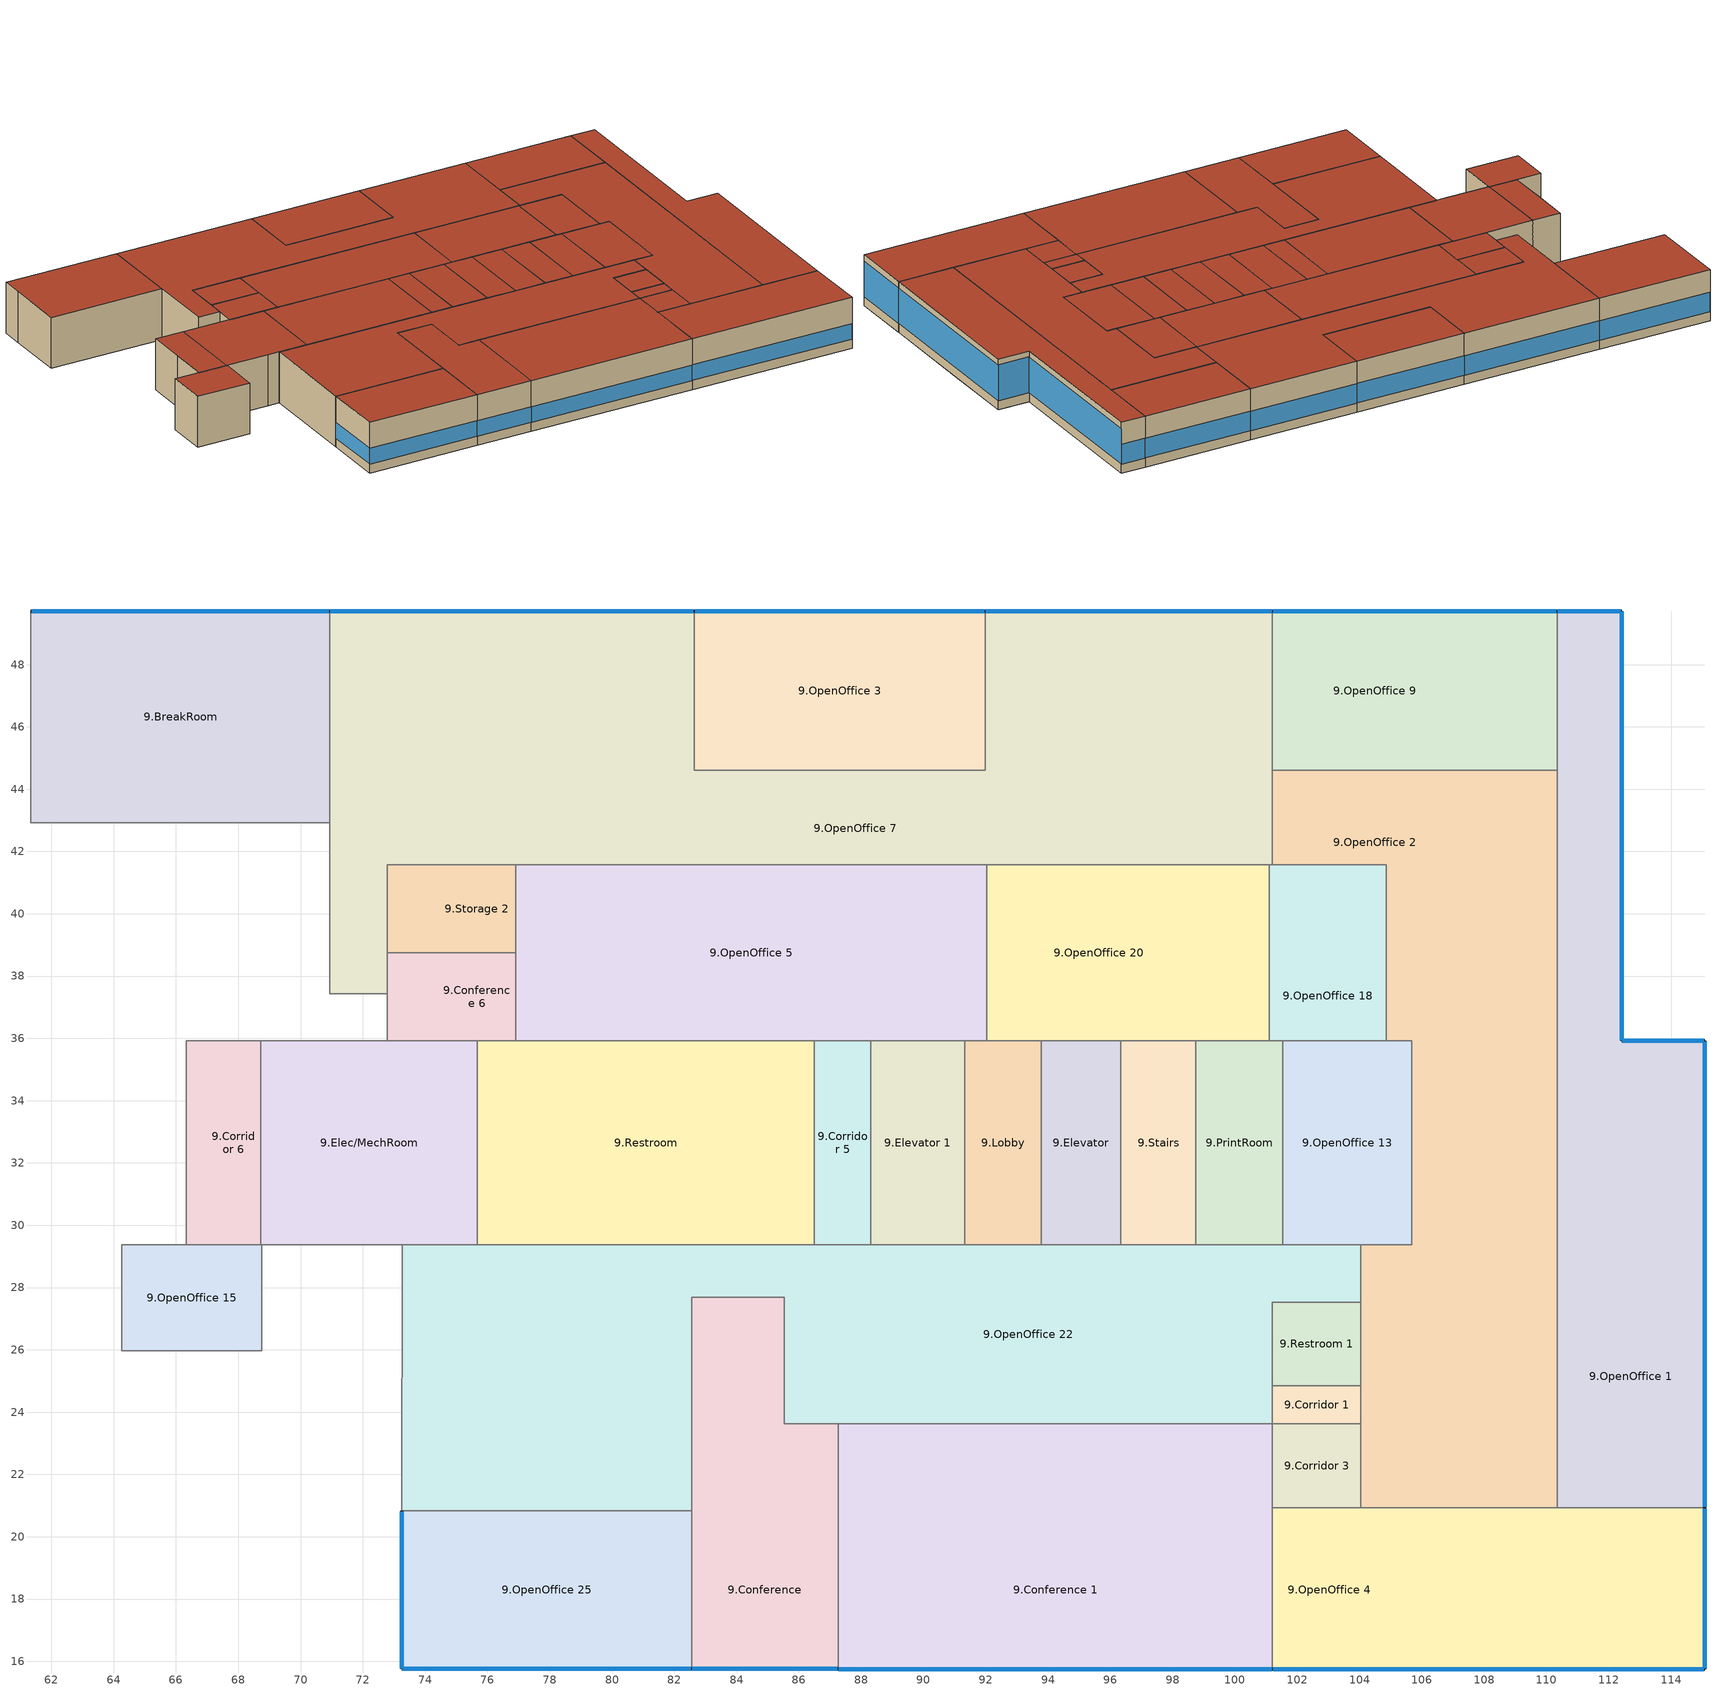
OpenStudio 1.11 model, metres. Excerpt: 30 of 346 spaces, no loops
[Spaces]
9.OpenOffice 25
 floor to 8.OpenOffice 11: 82.55,20.83 82.55,15.75 73.24,15.75 73.24,20.83 z36.42
 wall outside: 73.24,20.83 73.24,15.75 82.55,15.75 z36.42:40.69
 wall to 9.OpenOffice 22: 82.55,20.83 73.24,20.83 z36.42:40.69
 wall to 9.Conference: 82.55,15.75 82.55,20.83 z36.42:40.69
 window: 73.24,20.81 73.24,15.78 / 73.27,15.75 82.53,15.75 z37.19:38.5
 roof outside: 82.55,15.75 82.55,20.83 73.24,20.83 73.24,15.75 z40.69
9.Conference
 floor to 8.OpenOffice 11: 82.55,20.83 87.26,20.83 87.26,15.75 82.55,15.75 z36.42
 floor to 8.Conference 5: 85.52,27.69 85.52,27.24 83.2,27.24 83.2,23.74 82.55,23.74 82.55,27.69 z36.42
 floor to 8.OpenOffice 8: 85.52,27.24 85.52,23.62 87.26,23.62 87.26,20.83 82.55,20.83 82.55,23.74 83.2,23.74 83.2,27.24 z36.42
 wall outside: 82.55,15.75 87.26,15.75 z36.42:40.69
 wall to 9.OpenOffice 22: 87.26,23.62 85.52,23.62 85.52,27.69 82.55,27.69 82.55,20.83 z36.42:40.69
 wall to 9.Conference 1: 87.26,15.75 87.26,23.62 z36.42:40.69
 window: 82.58,15.75 87.23,15.75 z37.19:38.51
 roof outside: 87.26,15.75 87.26,23.62 85.52,23.62 85.52,27.69 82.55,27.69 82.55,15.75 z40.69
9.Conference 1
 floor to 8.OpenOffice 11: 101.2,20.83 101.2,15.75 87.26,15.75 87.26,20.83 z36.42
 floor to 8.OpenOffice 8: 101.2,23.62 101.2,20.83 87.26,20.83 87.26,23.62 z36.42
 wall outside: 87.26,15.75 101.2,15.75 z36.42:40.69
 wall to 9.OpenOffice 22: 101.2,23.62 87.26,23.62 z36.42:40.69
 wall to 9.Corridor 3: 101.2,20.93 101.2,23.62 z36.42:40.69
 wall to 9.OpenOffice 4: 101.2,15.75 101.2,20.93 z36.42:40.69
 window: 87.29,15.75 101.18,15.75 z37.19:38.5
 roof outside: 101.2,15.75 101.2,23.62 87.26,23.62 87.26,15.75 z40.69
9.OpenOffice 4
 floor to 8.OpenOffice 6: 115.08,20.93 115.08,20.83 108.05,20.83 108.05,20.93 z36.42
 floor to 8.OpenOffice 11: 115.08,20.83 115.08,15.75 101.2,15.75 101.2,20.83 104.85,20.83 104.85,18.48 108.05,18.48 108.05,20.83 z36.42
 floor to 8.Conference 7: 108.05,20.93 108.05,18.48 104.85,18.48 104.85,20.93 z36.42
 floor to 8.OpenOffice 8: 104.85,20.93 104.85,20.83 101.2,20.83 101.2,20.93 z36.42
 wall outside: 101.2,15.75 115.08,15.75 115.08,20.93 z36.42:40.69
 wall to 9.Corridor 3: 104.05,20.93 101.2,20.93 z36.42:40.69
 wall to 9.OpenOffice 2: 110.34,20.93 104.05,20.93 z36.42:40.69
 wall to 9.OpenOffice 1: 115.08,20.93 110.34,20.93 z36.42:40.69
 window: 101.23,15.75 115.05,15.75 z37.19:38.5; 115.08,15.78 115.08,20.9 z37.19:40.16
 roof outside: 115.08,15.75 115.08,20.93 101.2,20.93 101.2,15.75 z40.69
9.OpenOffice 22
 floor to 8.OpenOffice 8: 75.68,29.38 75.68,23.74 82.55,23.74 82.55,20.83 73.24,20.83 73.27,29.38 z36.42; 99.8,29.38 99.8,27.3 101.2,27.3 101.2,23.62 85.52,23.62 85.52,27.24 86.85,27.24 86.85,29.38 z36.42; 104.05,29.38 104.05,27.53 103.47,27.53 103.47,29.38 z36.42
 floor to 8.Conference 1: 103.47,29.38 103.47,27.53 101.2,27.53 101.2,27.3 99.8,27.3 99.8,29.38 z36.42
 floor to 8.Conference 5: 86.85,29.38 86.85,27.24 85.52,27.24 85.52,27.69 82.55,27.69 82.55,23.74 75.68,23.74 75.68,29.38 z36.42
 wall to 9.OpenOffice 13: 104.05,29.38 102.61,29.38 101.54,29.38 z36.42:40.69
 wall to 9.OpenOffice 2: 104.05,27.53 104.05,29.38 z36.42:40.69
 wall to 9.Restroom 1: 101.2,24.84 101.2,27.53 104.05,27.53 z36.42:40.69
 wall to 9.Corridor 1: 101.2,23.62 101.2,24.84 z36.42:40.69
 wall to 9.OpenOffice 11: 73.27,29.38 73.24,20.83 z36.42:40.69
 wall to 9.Elec/MechRoom: 75.68,29.38 73.27,29.38 z36.42:40.69
 wall to 9.Restroom: 86.5,29.38 75.68,29.38 z36.42:40.69
 wall to 9.Corridor 5: 88.31,29.38 86.5,29.38 z36.42:40.69
 wall to 9.Elevator 1: 91.32,29.38 88.31,29.38 z36.42:40.69
 wall to 9.Lobby: 93.77,29.38 91.32,29.38 z36.42:40.69
 wall to 9.Elevator: 96.34,29.38 93.77,29.38 z36.42:40.69
 wall to 9.Stairs: 98.75,29.38 96.34,29.38 z36.42:40.69
 wall to 9.PrintRoom: 101.54,29.38 98.75,29.38 z36.42:40.69
 roof outside: 82.55,20.83 82.55,27.69 85.52,27.69 85.52,23.62 101.2,23.62 101.2,27.53 104.05,27.53 104.05,29.38 73.27,29.38 73.24,20.83 z40.69
9.Corridor 3
 floor to 8.OpenOffice 8: 104.05,23.62 104.05,20.93 101.2,20.93 101.2,23.62 z36.42
 wall to 9.Corridor 1: 104.05,23.62 101.2,23.62 z36.42:40.69
 wall to 9.OpenOffice 2: 104.05,20.93 104.05,23.62 z36.42:40.69
 roof outside: 104.05,20.93 104.05,23.62 101.2,23.62 101.2,20.93 z40.69
9.OpenOffice 2
 floor to 8.OpenOffice: 107.77,44.61 107.77,43.89 101.2,43.89 101.2,44.61 z36.42
 floor to 8.Conference 7: 108.05,29.38 108.05,20.93 104.85,20.93 104.85,29.38 z36.42
 floor to 8.OpenOffice 6: 110.34,29.38 110.34,20.93 108.05,20.93 108.05,29.38 z36.42
 floor to 8.OpenOffice 4: 107.77,43.89 107.77,35.92 105.68,35.92 105.68,38.83 104.86,38.83 104.86,41.58 101.2,41.58 101.2,43.89 z36.42
 floor to 8.OpenOffice 8: 104.85,29.38 104.85,20.93 104.05,20.93 104.05,29.38 z36.42
 floor to 8.Conference 8: 108.75,35.92 108.75,29.38 105.68,29.38 105.68,35.92 z36.42
 floor to 8.OpenOffice 1: 110.34,44.61 110.34,35.92 107.77,35.92 107.77,44.61 z36.42
 floor to 8.OpenOffice 2: 110.34,35.92 110.34,29.38 108.75,29.38 108.75,35.92 z36.42
 floor to 8.Conference 4: 105.68,38.83 105.68,35.92 104.86,35.92 104.86,38.83 z36.42
 wall to 9.Restroom 1: 104.05,27.53 104.05,24.84 z36.42:40.69
 wall to 9.OpenOffice 13: 104.86,35.92 105.68,35.92 105.68,29.38 104.05,29.38 z36.42:40.69
 wall to 9.OpenOffice 18: 101.2,41.58 104.86,41.58 104.86,35.92 z36.42:40.69
 wall to 9.OpenOffice 7: 101.2,44.61 101.2,41.58 z36.42:40.69
 wall to 9.OpenOffice 9: 110.34,44.61 101.2,44.61 z36.42:40.69
 wall to 9.OpenOffice 1: 110.34,20.93 110.34,44.61 z36.42:40.69
 wall to 9.Corridor 1: 104.05,24.84 104.05,23.62 z36.42:40.69
 roof outside: 110.34,20.93 110.34,44.61 101.2,44.61 101.2,41.58 104.86,41.58 104.86,35.92 105.68,35.92 105.68,29.38 104.05,29.38 104.05,20.93 z40.69
9.OpenOffice 1
 floor to 8.OpenOffice 2: 115.08,35.92 115.08,29.38 110.34,29.38 110.34,35.92 z36.42
 floor to 8.OpenOffice 1: 112.41,49.72 112.41,35.92 110.34,35.92 110.34,49.72 z36.42
 floor to 8.OpenOffice 6: 115.08,29.38 115.08,20.93 110.34,20.93 110.34,29.38 z36.42
 wall outside (Spandrel Wall Const): 115.08,20.93 115.08,35.92 112.41,35.92 112.41,49.72 110.34,49.72 z36.42:40.69
 wall to 9.OpenOffice 9: 110.34,49.72 110.34,44.61 z36.42:40.69
 window: 112.39,49.72 110.37,49.72 z37.19:38.86; 112.41,35.94 112.41,49.7 / 115.08,20.96 115.08,35.89 z37.19:40.16; 115.05,35.92 112.44,35.92 z37.19:40.2
 roof outside: 115.08,20.93 115.08,35.92 112.41,35.92 112.41,49.72 110.34,49.72 110.34,20.93 z40.69
9.Corridor 1
 floor to 8.OpenOffice 8: 104.05,24.84 104.05,23.62 101.2,23.62 101.2,24.84 z36.42
 wall to 9.Restroom 1: 104.05,24.84 101.2,24.84 z36.42:40.69
 roof outside: 104.05,23.62 104.05,24.84 101.2,24.84 101.2,23.62 z40.69
9.Restroom 1
 floor to 8.Conference 1: 103.47,27.53 103.47,27.3 101.2,27.3 101.2,27.53 z36.42
 floor to 8.OpenOffice 8: 104.05,27.53 104.05,24.84 101.2,24.84 101.2,27.3 103.47,27.3 103.47,27.53 z36.42
 roof outside: 104.05,24.84 104.05,27.53 101.2,27.53 101.2,24.84 z40.69
9.OpenOffice 15
 floor to 8.OpenOffice 10: 68.76,29.38 68.76,25.97 64.26,25.97 64.26,29.38 z36.42
 wall to 9.Conference 5: 64.26,25.97 68.76,25.97 z36.42:40.69
 wall to 9.Storage 3: 64.26,29.38 64.26,25.97 z36.42:40.69
 wall to 9.Conference 8: 66.33,29.38 64.26,29.38 z36.42:40.69
 wall to 9.Corridor 6: 68.73,29.38 66.33,29.38 z36.42:40.69
 wall to 9.Elec/MechRoom: 68.76,29.38 68.73,29.38 z36.42:40.69
 wall to 9.OpenOffice 11: 68.76,25.97 68.76,29.38 z36.42:40.69
 roof outside: 68.76,25.97 68.76,29.38 64.26,29.38 64.26,25.97 z40.69
9.Corridor 6
 floor to 8.Conference 10: 66.33,35.92 66.95,35.92 66.95,29.38 66.33,29.38 z36.42
 floor to 8.Corridor: 68.73,35.92 68.73,29.38 66.95,29.38 66.95,35.92 z36.42
 wall to 9.Storage: 66.33,35.92 66.33,32.65 z36.42:40.69
 wall to 9.Corridor 4: 68.73,35.92 66.33,35.92 z36.42:40.69
 wall to 9.Elec/MechRoom: 68.73,29.38 68.73,35.92 z36.42:40.69
 wall to 9.Conference 8: 66.33,32.65 66.33,29.38 z36.42:40.69
 roof outside: 68.73,29.38 68.73,35.92 66.33,35.92 66.33,29.38 z40.69
9.Elec/MechRoom
 floor to 8.Elec/MechRoom 1: 75.68,35.92 75.68,29.38 68.73,29.38 68.73,35.92 z36.42
 wall to 9.Conference 6: 75.68,35.92 72.78,35.92 z36.42:40.69
 wall to 9.Restroom: 75.68,29.38 75.68,35.92 z36.42:40.69
 wall to 9.OpenOffice 11: 68.76,29.38 72.31,29.38 73.27,29.38 z36.42:40.69
 wall to 9.Corridor 4: 72.78,35.92 68.73,35.92 z36.42:40.69
 roof outside: 75.68,29.38 75.68,35.92 68.73,35.92 68.73,29.38 z40.69
9.Restroom
 floor to 8.Restroom: 86.5,35.92 86.5,29.38 75.68,29.38 75.68,35.92 z36.42
 wall to 9.Corridor 5: 86.5,29.38 86.5,35.92 z36.42:40.69
 wall to 9.Conference 6: 76.91,35.92 75.68,35.92 z36.42:40.69
 wall to 9.OpenOffice 5: 86.5,35.92 76.91,35.92 z36.42:40.69
 roof outside: 86.5,29.38 86.5,35.92 75.68,35.92 75.68,29.38 z40.69
9.Corridor 5
 floor to 8.Corridor 2: 88.31,35.92 88.31,29.38 86.5,29.38 86.5,35.92 z36.42
 wall to 9.OpenOffice 5: 88.31,35.92 86.5,35.92 z36.42:40.69
 wall to 9.Elevator 1: 88.31,29.38 88.31,35.92 z36.42:40.69
 roof outside: 88.31,29.38 88.31,35.92 86.5,35.92 86.5,29.38 z40.69
9.Elevator 1
 floor to 8.Elec/MechRoom: 91.32,35.92 91.32,29.38 88.31,29.38 88.31,35.92 z36.42
 wall to 9.Lobby: 91.32,29.38 91.32,35.92 z36.42:40.69
 wall to 9.OpenOffice 5: 91.32,35.92 88.31,35.92 z36.42:40.69
 roof outside: 91.32,29.38 91.32,35.92 88.31,35.92 88.31,29.38 z40.69
9.Lobby
 floor to 8.Elevator 1: 93.77,35.92 93.77,29.38 91.32,29.38 91.32,35.92 z36.42
 wall to 9.OpenOffice 20: 93.77,35.92 92.03,35.92 z36.42:40.69
 wall to 9.Elevator: 93.77,29.38 93.77,35.92 z36.42:40.69
 wall to 9.OpenOffice 5: 92.03,35.92 91.32,35.92 z36.42:40.69
 roof outside: 93.77,29.38 93.77,35.92 91.32,35.92 91.32,29.38 z40.69
9.Elevator
 floor to 8.Lobby: 96.34,35.92 96.34,29.38 93.77,29.38 93.77,35.92 z36.42
 wall to 9.Stairs: 96.34,29.38 96.34,35.92 z36.42:40.69
 wall to 9.OpenOffice 20: 96.34,35.92 93.77,35.92 z36.42:40.69
 roof outside: 96.34,29.38 96.34,35.92 93.77,35.92 93.77,29.38 z40.69
9.Stairs
 floor to 8.Elevator: 98.75,35.92 98.75,29.38 96.34,29.38 96.34,35.92 z36.42
 wall to 9.PrintRoom: 98.75,29.38 98.75,35.92 z36.42:40.69
 wall to 9.OpenOffice 20: 98.75,35.92 96.34,35.92 z36.42:40.69
 roof outside: 98.75,29.38 98.75,35.92 96.34,35.92 96.34,29.38 z40.69
9.PrintRoom
 floor to 8.Stairs 1: 101.54,35.92 101.54,29.38 98.75,29.38 98.75,35.92 z36.42
 wall to 9.OpenOffice 13: 101.54,29.38 101.54,35.92 z36.42:40.69
 wall to 9.OpenOffice 20: 101.1,35.92 98.75,35.92 z36.42:40.69
 wall to 9.OpenOffice 18: 101.54,35.92 101.1,35.92 z36.42:40.69
 roof outside: 101.54,29.38 101.54,35.92 98.75,35.92 98.75,29.38 z40.69
9.OpenOffice 13
 floor to 8.PrintRoom 1: 105.68,35.92 105.68,29.38 101.54,29.38 101.54,35.92 z36.42
 wall to 9.OpenOffice 18: 104.86,35.92 102.61,35.92 101.54,35.92 z36.42:40.69
 roof outside: 105.68,29.38 105.68,35.92 101.54,35.92 101.54,29.38 z40.69
9.Conference 6
 floor to 8.Conference 2: 74.42,38.75 74.42,37.43 72.78,37.43 72.78,38.75 z36.42
 floor to 8.OpenOffice 4: 76.91,38.75 76.91,35.92 74.42,35.92 74.42,38.75 z36.42
 floor to 8.Corridor 3: 74.42,37.43 74.42,35.92 72.78,35.92 72.78,37.43 z36.42
 wall to 9.Storage 2: 76.91,38.75 72.78,38.75 z36.42:40.69
 wall to 9.OpenOffice 5: 76.91,35.92 76.91,38.75 z36.42:40.69
 wall to 9.Corridor 4: 72.78,37.43 72.78,35.92 z36.42:40.69
 wall to 9.OpenOffice 7: 72.78,38.75 72.78,37.43 z36.42:40.69
 roof outside: 76.91,35.92 76.91,38.75 72.78,38.75 72.78,35.92 z40.69
9.OpenOffice 5
 floor to 8.OpenOffice 4: 92.03,38.06 92.03,35.92 91.32,35.92 91.32,38.06 z36.42; 92.03,41.58 92.03,38.06 83.01,38.06 83.01,35.92 76.91,35.92 76.91,41.58 z36.42
 floor to 8.Conference 3: 91.32,38.06 91.32,35.92 83.01,35.92 83.01,38.06 z36.42
 wall to 9.Storage 2: 76.91,41.58 76.91,38.75 z36.42:40.69
 wall to 9.OpenOffice 7: 92.03,41.58 76.91,41.58 z36.42:40.69
 wall to 9.OpenOffice 20: 92.03,35.92 92.03,41.58 z36.42:40.69
 roof outside: 92.03,35.92 92.03,41.58 76.91,41.58 76.91,35.92 z40.69
9.OpenOffice 20
 floor to 8.OpenOffice 4: 101.1,41.58 101.1,38.83 99.23,38.83 99.23,35.92 92.03,35.92 92.03,41.58 z36.42
 floor to 8.Conference 4: 101.1,38.83 101.1,35.92 99.23,35.92 99.23,38.83 z36.42
 wall to 9.OpenOffice 7: 101.1,41.58 92.03,41.58 z36.42:40.69
 wall to 9.OpenOffice 18: 101.1,35.92 101.1,41.58 z36.42:40.69
 roof outside: 101.1,35.92 101.1,41.58 92.03,41.58 92.03,35.92 z40.69
9.OpenOffice 18
 floor to 8.Conference 4: 104.86,38.83 104.86,35.92 101.1,35.92 101.1,38.83 z36.42
 floor to 8.OpenOffice 4: 104.86,41.58 104.86,38.83 101.1,38.83 101.1,41.58 z36.42
 wall to 9.OpenOffice 7: 101.2,41.58 101.1,41.58 z36.42:40.69
 roof outside: 104.86,35.92 104.86,41.58 101.1,41.58 101.1,35.92 z40.69
9.OpenOffice 7
 floor to 8.OpenOffice: 82.64,49.72 82.64,44.61 91.97,44.61 91.97,43.89 74.42,43.89 74.42,47.88 70.93,47.88 70.93,49.72 z36.42; 101.2,49.72 101.2,43.89 91.97,43.89 91.97,49.72 z36.42
 floor to 8.Conference 2: 74.42,47.88 74.42,41.58 72.78,41.58 72.78,37.43 70.93,37.43 70.93,47.88 z36.42
 floor to 8.OpenOffice 4: 101.2,43.89 101.2,41.58 74.42,41.58 74.42,43.89 z36.42
 wall outside: 82.64,49.72 70.93,49.72 / 101.2,49.72 91.97,49.72 z36.42:40.69
 wall to 9.Storage 2: 72.78,38.75 72.78,41.58 76.91,41.58 z36.42:40.69
 wall to 9.Corridor 4: 70.93,37.43 72.78,37.43 z36.42:40.69
 wall to 9.BreakRoom 1: 70.93,42.93 70.93,37.43 z36.42:40.69
 wall to 9.BreakRoom: 70.93,49.72 70.93,42.93 z36.42:40.69
 wall to 9.OpenOffice 3: 91.97,49.72 91.97,44.61 82.64,44.61 82.64,49.72 z36.42:40.69
 wall to 9.OpenOffice 9: 101.2,44.61 101.2,49.72 z36.42:40.69
 window: 82.61,49.72 70.96,49.72 / 101.18,49.72 92,49.72 z37.19:38.82
 roof outside: 72.78,37.43 72.78,41.58 101.2,41.58 101.2,49.72 91.97,49.72 91.97,44.61 82.64,44.61 82.64,49.72 70.93,49.72 70.93,37.43 z40.69
9.Storage 2
 floor to 8.OpenOffice 4: 76.91,41.58 76.91,38.75 74.42,38.75 74.42,41.58 z36.42
 floor to 8.Conference 2: 74.42,41.58 74.42,38.75 72.78,38.75 72.78,41.58 z36.42
 roof outside: 76.91,38.75 76.91,41.58 72.78,41.58 72.78,38.75 z40.69
9.BreakRoom
 floor to 8.BreakRoom 1: 70.93,49.72 70.93,42.93 61.34,42.93 61.34,49.72 z36.42
 wall outside: 70.93,49.72 61.34,49.72 z36.42:40.69
 wall to 9.Conference 4: 61.34,47.88 61.34,42.93 z36.42:40.69
 wall to 9.Corridor 2: 61.34,49.72 61.34,47.88 z36.42:40.69
 wall to 9.BreakRoom 1: 61.34,42.93 70.93,42.93 z36.42:40.69
 window: 70.91,49.72 61.37,49.72 z37.19:38.82
 roof outside: 70.93,42.93 70.93,49.72 61.34,49.72 61.34,42.93 z40.69
9.OpenOffice 3
 floor to 8.OpenOffice: 91.97,49.72 91.97,44.61 82.64,44.61 82.64,49.72 z36.42
 wall outside: 91.97,49.72 82.64,49.72 z36.42:40.69
 window: 91.95,49.72 82.67,49.72 z37.19:38.82
 roof outside: 91.97,44.61 91.97,49.72 82.64,49.72 82.64,44.61 z40.69
9.OpenOffice 9
 floor to 8.OpenOffice: 107.77,49.72 107.77,44.61 101.2,44.61 101.2,49.72 z36.42
 floor to 8.OpenOffice 1: 110.34,49.72 110.34,44.61 107.77,44.61 107.77,49.72 z36.42
 wall outside: 110.34,49.72 101.2,49.72 z36.42:40.69
 window: 110.32,49.72 101.23,49.72 z37.19:38.82
 roof outside: 110.34,44.61 110.34,49.72 101.2,49.72 101.2,44.61 z40.69
[Building]
Building 1: Space Type=OpenOffice; Default Construction Set=Proposed Construction Set; Default Schedule Set=90.1-2007 - Office - OpenOffice Schedule Set
[ClimateZones]
Climate Zone Institution Name 1=ASHRAE; Climate Zone Document Name 1=ANSI/ASHRAE Standard 169; Climate Zone Document Year 1=2006; Climate Zone Institution Name 2=CEC; Climate Zone Document Name 2=California Climate Zone Descriptions; Climate Zone Document Year 2=1995
[Site]
Denver Intl Ap: Latitude {deg}=39.83; Longitude {deg}=-104.65; Time Zone {hr}=-7; Elevation {m}=1650
[SizingPeriod:DesignDay] Barometric Pressure {Pa}=83011; Sky Clearness=0; Rain Indicator=0; Snow Indicator=0; Day of Month=21; Daylight Saving Time Indicator=0; Dry-Bulb Temperature Range Modifier Type=DefaultMultipliers
Name | Maximum Dry-Bulb Temperature {C} | Daily Dry-Bulb Temperature Range {deltaC} | Humidity Indicating Conditions at Maximum Dry-Bulb | Wind Speed {m/s} | Wind Direction {deg} | Month | Day Type | Humidity Indicating Type | Solar Model Indicator | ASHRAE Taub | ASHRAE Taud
Denver Intl Ap Ann Clg .4% Condns DP=>MDB | 19.9 | 15.2 | 16 | 4.2 | 80 | 7 | SummerDesignDay | Dewpoint | ASHRAETau | 0.424 | 2.012
Denver Intl Ap Ann Hum_n 99.6% Condns DP=>MCDB | -11.7 | 0 | -21.5 | 3.3 | 160 | 12 | WinterDesignDay | Dewpoint | ASHRAEClearSky
Denver Intl Ap Ann Htg 99.6% Condns DB | -17.4 | 0 | -17.4 | 3.3 | 160 | 12 | WinterDesignDay | Wetbulb | ASHRAEClearSky
Denver Intl Ap Ann Clg .4% Condns WB=>MDB | 27.3 | 15.2 | 18.3 | 4.2 | 80 | 7 | SummerDesignDay | Wetbulb | ASHRAETau | 0.424 | 2.012
[Construction]
ExtSlabCarpet 4in ClimateZone 1-8: MAT-CC05 4 HW CONCRETE, CP02 CARPET PAD
Exterior Door: F08 Metal surface, I01 25mm insulation board
Interior Ceiling: M11 100mm lightweight concrete, F05 Ceiling air space resistance, F16 Acoustic tile
Interior Door; Interior Partition: G05 25mm wood
Interior Floor: F16 Acoustic tile, F05 Ceiling air space resistance, M11 100mm lightweight concrete
Interior Wall: G01a 19mm gypsum board, F04 Wall air space resistance, G01a 19mm gypsum board
Interior Window: Clear 3mm
90.1-2007 Nonres 5B Skylight without Curb: Theoretical Glass [146]
VE 1-45 C: VE 1-45 WM
Spandrel Wall Const: MAT-SHEATH 1, Wall Insulation Spandrel, 1/2IN Gypsum 1
Precast Concrete Panel Wall Construction: MAT-SHEATH 1, Wall Insulation Precast concrete panels, 1/2IN Gypsum 1
R-30 Roof Construction: Roof Membrane 1, Roof Insulation [14]_R-value 30.0 (ft^2*h*R/Btu), Metal Decking 1
[Material] Thermal Absorptance=0.9
Name | Roughness | Thickness {m} | Conductivity {W/m-K} | Density {kg/m3} | Specific Heat {J/kg-K} | Solar Absorptance | Visible Absorptance
Wall Insulation Spandrel | MediumRough | 0.0508 | 0.0432 | 91 | 837 | 0.5 | 0.5
MAT-CC05 4 HW CONCRETE | Rough | 0.1016 | 1.311 | 2240 | 836.8 | 0.7 | 0.7
F08 Metal surface | Smooth | 0.0008 | 45.28 | 7824 | 500 | 0.7 | 0.7
I01 25mm insulation board | MediumRough | 0.0254 | 0.03 | 43 | 1210 | 0.7 | 0.7
M11 100mm lightweight concrete | MediumRough | 0.1016 | 0.53 | 1280 | 840 | 0.7 | 0.7
F16 Acoustic tile | MediumSmooth | 0.0191 | 0.06 | 368 | 590 | 0.7 | 0.7
G05 25mm wood | MediumSmooth | 0.0254 | 0.15 | 608 | 1630 | 0.7 | 0.7
G01a 19mm gypsum board | MediumSmooth | 0.019 | 0.16 | 800 | 1090 | 0.7 | 0.7
1/2IN Gypsum 1 | Smooth | 0.01271 | 0.16 | 784.9 | 830 | 0.92 | 0.92
Roof Membrane 1 | VeryRough | 0.0095 | 0.16 | 1121.29 | 1460 | 0.7 | 0.7
Metal Decking 1 | MediumSmooth | 0.001524 | 45.006 | 7680 | 418.4 | 0.7 | 0.3
Wall Insulation Precast concrete panels | MediumRough | 0.0949646 | 0.045 | 265 | 836.8 | 0.7 | 0.7
Roof Insulation [14]_R-value 30.0 (ft^2*h*R/Btu) | MediumRough | 0.258882 | 0.049 | 265 | 836.8 | 0.7 | 0.7
[Material:NoMass] Thermal Absorptance=0.9; Solar Absorptance=0.7
Name | Roughness | Thermal Resistance {m2-K/W} | Visible Absorptance
CP02 CARPET PAD | Smooth | 0.1 | 0.8
MAT-SHEATH 1 | Rough | 0.36256 | 0.7
[WindowMaterial:Glazing] Optical Data Type=SpectralAverage; Thickness {m}=0.003; Infrared Transmittance at Normal Incidence=0
Name | Solar Transmittance at Normal Incidence | Front Side Solar Reflectance at Normal Incidence | Back Side Solar Reflectance at Normal Incidence | Visible Transmittance at Normal Incidence | Front Side Visible Reflectance at Normal Incidence | Back Side Visible Reflectance at Normal Incidence | Front Side Infrared Hemispherical Emissivity | Back Side Infrared Hemispherical Emissivity | Conductivity {W/m-K} | Dirt Correction Factor for Solar and Visible Transmittance | Solar Diffusing
Clear 3mm | 0.837 | 0.075 | 0 | 0.898 | 0.081 | 0 | 0.84 | 0.84 | 0.9 | 1 | Yes
Theoretical Glass [146] | 0.481761 | 0.468239 | 0.468239 | 0.621562 | 0.328438 | 0.328438 | 0.9 | 0.9 | 0.03026
[WindowMaterial:SimpleGlazingSystem]
VE 1-45 WM: U-Factor {W/m2-K}=2.39623; Solar Heat Gain Coefficient=0.285; Visible Transmittance=0.336
[Material:AirGap]
Name | Thermal Resistance {m2-K/W}
F05 Ceiling air space resistance | 0.18
F04 Wall air space resistance | 0.15
[DefaultSurfaceConstructions]
Name | Floor Construction | Wall Construction | Roof Ceiling Construction
Default Surface Constructions 188 | Interior Floor | Interior Wall | Interior Ceiling
Default Surface Constructions 189 | ExtSlabCarpet 4in ClimateZone 1-8 | ExtSlabCarpet 4in ClimateZone 1-8 | ExtSlabCarpet 4in ClimateZone 1-8
Default Surface Constructions 187 adj ext wall insulation adj ext wall insulation adj roof insulation | ExtSlabCarpet 4in ClimateZone 1-8 | Precast Concrete Panel Wall Construction | R-30 Roof Construction
[DefaultSubSurfaceConstructions]
Name | Fixed Window Construction | Operable Window Construction | Door Construction | Skylight Construction | Tubular Daylight Dome Construction | Tubular Daylight Diffuser Construction
Default Sub Surface Constructions 125 | VE 1-45 C | VE 1-45 C | Exterior Door | 90.1-2007 Nonres 5B Skylight without Curb | Interior Window | Interior Window
Default Sub Surface Constructions 126 | Interior Window | Interior Window | Interior Door
[DefaultConstructionSet]
Proposed Construction Set: Default Exterior Surface Constructions=Default Surface Constructions 187 adj ext wall insulation adj ext wall insulation adj roof insulation; Default Interior Surface Constructions=Default Surface Constructions 188; Default Ground Contact Surface Constructions=Default Surface Constructions 189; Default Exterior SubSurface Constructions=Default Sub Surface Constructions 125; Default Interior SubSurface Constructions=Default Sub Surface Constructions 126; Interior Partition Construction=Interior Partition
[SpaceType] Standards Building Type=Office
Name | Default Schedule Set | Design Specification Outdoor Air Object | Standards Space Type
BreakRoom | 90.1-2007 - Office - BreakRoom Schedule Set | 90.1-2007 - Office - BreakRoom Ventilation | BreakRoom
Conference | 90.1-2007 - Office - Conference Schedule Set | 90.1-2007 - Office - Conference Ventilation | Conference
Corridor | 90.1-2007 - Office - Corridor Schedule Set | 90.1-2007 - Office - Corridor Ventilation | Corridor
Elec/MechRoom | 90.1-2007 - Office - Elec/MechRoom Schedule Set | 90.1-2007 - Office - Elec/MechRoom Ventilation | Elec/MechRoom
Lobby | 90.1-2007 - Office - Lobby Schedule Set | 90.1-2007 - Office - Lobby Ventilation | Lobby
OpenOffice | 90.1-2007 - Office - OpenOffice Schedule Set | 90.1-2007 - Office - OpenOffice Ventilation | OpenOffice
PrintRoom | 90.1-2007 - Office - PrintRoom Schedule Set | 90.1-2007 - Office - PrintRoom Ventilation | PrintRoom
Restroom | 90.1-2007 - Office - Restroom Schedule Set | 90.1-2007 - Office - Restroom Ventilation | Restroom
Stair | 90.1-2007 - Office - Stair Schedule Set | 90.1-2007 - Office - Stair Ventilation | Stair
Storage | 90.1-2007 - Office - Storage Schedule Set | 90.1-2007 - Office - Storage Ventilation | Storage
Elevator |  |  | Corridor
Stairs | 90.1-2007 - Retail - Back_Space Schedule Set | 90.1-2007 - Retail - Back_Space Ventilation | Stair
[DefaultScheduleSet]
Name | Number of People Schedule | People Activity Level Schedule | Lighting Schedule | Electric Equipment Schedule | Infiltration Schedule
90.1-2007 - Office - BreakRoom Schedule Set; 90.1-2007 - Office - Conference Schedule Set; 90.1-2007 - Office - Corridor Schedule Set; 90.1-2007 - Office - Lobby Schedule Set; 90.1-2007 - Office - OpenOffice Schedule Set; 90.1-2007 - Office - PrintRoom Schedule Set; 90.1-2007 - Office - Restroom Schedule Set | Medium Office Bldg Occ | Medium Office Activity | Office Bldg Light | Medium Office Bldg Equip | Medium Office Infil Quarter On
90.1-2007 - Office - Elec/MechRoom Schedule Set |  |  | Office Bldg Light | Medium Office Bldg Equip | Medium Office Infil Quarter On
90.1-2007 - Office - Stair Schedule Set; 90.1-2007 - Office - Storage Schedule Set |  |  | Office Bldg Light |  | Medium Office Infil Quarter On
90.1-2007 - Retail - Back_Space Schedule Set | Retail Bldg Occ | Retail Activity | Retail Bldg Light | Retail Bldg Equip | Retail Infil Half On
[Lights:Definition] Design Level Calculation Method=Watts/Area
Name | Watts per Space Floor Area {W/m2}
90.1-2007 - Office - BreakRoom Lights Definition | 5.05904
90.1-2007 - Office - Conference Lights Definition | 6.78126
90.1-2007 - Office - Corridor Lights Definition | 5.27432
90.1-2007 - Office - Elec/MechRoom Lights Definition | 6.45835
90.1-2007 - Office - Lobby Lights Definition | 16.5764
90.1-2007 - Office - OpenOffice Lights Definition | 3.33681
90.1-2007 - Office - PrintRoom Lights Definition | 11.8403
90.1-2007 - Office - Restroom Lights Definition | 7.31946
90.1-2007 - Office - Stair Lights Definition | 3.65973
90.1-2007 - Office - Storage Lights Definition | 3.01389
90.1-2007 - Retail - Back_Space Lights Definition | 8.61113
[Lights]
Name | Lights Definition | Space or SpaceType
90.1-2007 - Office - BreakRoom Lights | 90.1-2007 - Office - BreakRoom Lights Definition | BreakRoom
90.1-2007 - Office - Conference Lights | 90.1-2007 - Office - Conference Lights Definition | Conference
90.1-2007 - Office - Corridor Lights | 90.1-2007 - Office - Corridor Lights Definition | Corridor
90.1-2007 - Office - Elec/MechRoom Lights | 90.1-2007 - Office - Elec/MechRoom Lights Definition | Elec/MechRoom
90.1-2007 - Office - Lobby Lights | 90.1-2007 - Office - Lobby Lights Definition | Lobby
90.1-2007 - Office - OpenOffice Lights | 90.1-2007 - Office - OpenOffice Lights Definition | OpenOffice
90.1-2007 - Office - PrintRoom Lights | 90.1-2007 - Office - PrintRoom Lights Definition | PrintRoom
90.1-2007 - Office - Restroom Lights | 90.1-2007 - Office - Restroom Lights Definition | Restroom
90.1-2007 - Office - Stair Lights | 90.1-2007 - Office - Stair Lights Definition | Stair
90.1-2007 - Office - Storage Lights | 90.1-2007 - Office - Storage Lights Definition | Storage
90.1-2007 - Retail - Back_Space Lights 1 | 90.1-2007 - Retail - Back_Space Lights Definition | Stairs
[DesignSpecification:OutdoorAir] Outdoor Air Method=Sum
Name | Outdoor Air Flow per Person {m3/s-person} | Outdoor Air Flow per Floor Area {m3/s-m2}
90.1-2007 - Office - BreakRoom Ventilation; 90.1-2007 - Office - Conference Ventilation; 90.1-2007 - Office - Lobby Ventilation; 90.1-2007 - Office - OpenOffice Ventilation | 0.00235974 | 0.0003048
90.1-2007 - Office - Corridor Ventilation; 90.1-2007 - Office - PrintRoom Ventilation; 90.1-2007 - Office - Restroom Ventilation; 90.1-2007 - Office - Stair Ventilation |  | 0.0003048
90.1-2007 - Office - Elec/MechRoom Ventilation; 90.1-2007 - Office - Storage Ventilation; 90.1-2007 - Retail - Back_Space Ventilation |  | 0.0006096
[People:Definition] Number of People Calculation Method=People/Area; Fraction Radiant=0.3
Name | People per Space Floor Area {person/m2}
90.1-2007 - Office - BreakRoom People Definition; 90.1-2007 - Office - Conference People Definition | 0.538196
90.1-2007 - Office - Corridor People Definition | 0.0107639
90.1-2007 - Office - Lobby People Definition; 90.1-2007 - Office - PrintRoom People Definition; 90.1-2007 - Office - Restroom People Definition | 0.107639
90.1-2007 - Office - OpenOffice People Definition | 0.0565105
90.1-2007 - Retail - Back_Space People Definition | 0.0358438
[People]
Name | People Definition | Space or SpaceType
90.1-2007 - Office - BreakRoom People | 90.1-2007 - Office - BreakRoom People Definition | BreakRoom
90.1-2007 - Office - Conference People | 90.1-2007 - Office - Conference People Definition | Conference
90.1-2007 - Office - Corridor People | 90.1-2007 - Office - Corridor People Definition | Corridor
90.1-2007 - Office - Lobby People | 90.1-2007 - Office - Lobby People Definition | Lobby
90.1-2007 - Office - OpenOffice People | 90.1-2007 - Office - OpenOffice People Definition | OpenOffice
90.1-2007 - Office - PrintRoom People | 90.1-2007 - Office - PrintRoom People Definition | PrintRoom
90.1-2007 - Office - Restroom People | 90.1-2007 - Office - Restroom People Definition | Restroom
90.1-2007 - Retail - Back_Space People 1 | 90.1-2007 - Retail - Back_Space People Definition | Stairs
[SpaceInfiltration:DesignFlowRate] Design Flow Rate Calculation Method=Flow/ExteriorArea; Flow per Exterior Surface Area {m3/s-m2}=0.000226568
Name | Space or SpaceType
90.1-2007 - Office - BreakRoom Infiltration | BreakRoom
90.1-2007 - Office - Conference Infiltration | Conference
90.1-2007 - Office - Corridor Infiltration | Corridor
90.1-2007 - Office - Elec/MechRoom Infiltration | Elec/MechRoom
90.1-2007 - Office - Lobby Infiltration | Lobby
90.1-2007 - Office - OpenOffice Infiltration | OpenOffice
90.1-2007 - Office - PrintRoom Infiltration | PrintRoom
90.1-2007 - Office - Restroom Infiltration | Restroom
90.1-2007 - Office - Stair Infiltration | Stair
90.1-2007 - Office - Storage Infiltration | Storage
90.1-2007 - Retail - Back_Space Infiltration 1 | Stairs
[ElectricEquipment:Definition] Design Level Calculation Method=Watts/Area
Name | Watts per Space Floor Area {W/m2}
90.1-2007 - Office - BreakRoom Electric Equipment Definition | 16.1459
90.1-2007 - Office - Conference Electric Equipment Definition | 3.98265
90.1-2007 - Office - Corridor Electric Equipment Definition | 1.72223
90.1-2007 - Office - Elec/MechRoom Electric Equipment Definition | 2.90626
90.1-2007 - Office - Lobby Electric Equipment Definition; 90.1-2007 - Office - Restroom Electric Equipment Definition | 0.753474
90.1-2007 - Office - OpenOffice Electric Equipment Definition | 7.64238
90.1-2007 - Office - PrintRoom Electric Equipment Definition | 30.0313
Elevator Load | 107.639
90.1-2007 - Retail - Back_Space Electric Equipment Definition | 5.8771
[ElectricEquipment]
Name | Electric Equipment Definition | Space or SpaceType | Schedule
90.1-2007 - Office - BreakRoom Electric Equipment | 90.1-2007 - Office - BreakRoom Electric Equipment Definition | BreakRoom
90.1-2007 - Office - Conference Electric Equipment | 90.1-2007 - Office - Conference Electric Equipment Definition | Conference
90.1-2007 - Office - Corridor Electric Equipment | 90.1-2007 - Office - Corridor Electric Equipment Definition | Corridor
90.1-2007 - Office - Elec/MechRoom Electric Equipment | 90.1-2007 - Office - Elec/MechRoom Electric Equipment Definition | Elec/MechRoom
90.1-2007 - Office - Lobby Electric Equipment | 90.1-2007 - Office - Lobby Electric Equipment Definition | Lobby
90.1-2007 - Office - OpenOffice Electric Equipment | 90.1-2007 - Office - OpenOffice Electric Equipment Definition | OpenOffice
90.1-2007 - Office - PrintRoom Electric Equipment | 90.1-2007 - Office - PrintRoom Electric Equipment Definition | PrintRoom
90.1-2007 - Office - Restroom Electric Equipment | 90.1-2007 - Office - Restroom Electric Equipment Definition | Restroom
Electric Equipment 1 | Elevator Load | Elevator | Elevator Commerical Sch
90.1-2007 - Retail - Back_Space Electric Equipment 1 | 90.1-2007 - Retail - Back_Space Electric Equipment Definition | Stairs
[ThermostatSetpoint:DualSetpoint]
Name | Heating Setpoint Temperature Schedule | Cooling Setpoint Temperature Schedule
9.OpenOffice 1 Zone Thermostat; 9.OpenOffice 2 Zone Thermostat; 9.Conference Zone Thermostat; 9.OpenOffice 3 Zone Thermostat; 9.OpenOffice 4 Zone Thermostat; 9.Conference 1 Zone Thermostat; 9.OpenOffice 5 Zone Thermostat; 9.Storage 2 Zone Thermostat; 9.Lobby Zone Thermostat; 9.OpenOffice 7 Zone Thermostat; 9.OpenOffice 9 Zone Thermostat; 9.BreakRoom Zone Thermostat; 9.Corridor 1 Zone Thermostat; 9.PrintRoom Zone Thermostat; 9.Corridor 3 Zone Thermostat; 9.OpenOffice 13 Zone Thermostat; 9.Corridor 5 Zone Thermostat; 9.Corridor 6 Zone Thermostat; 9.OpenOffice 15 Zone Thermostat; 9.OpenOffice 18 Zone Thermostat; 9.OpenOffice 20 Zone Thermostat; 9.OpenOffice 22 Zone Thermostat; 9.Conference 6 Zone Thermostat; 9.Restroom Zone Thermostat; 9.Restroom 1 Zone Thermostat; 9.OpenOffice 25 Zone Thermostat | Medium Office HtgSetp | Medium Office ClgSetp
9.Stairs Zone Thermostat; 9.Elec/MechRoom Zone Thermostat | Unit Heater Htg Sch | Unit Heater Clg Sch
[Space] Building Story=9
Name | Thermal Zone | Space Type
9.OpenOffice 25 | 9.OpenOffice 25 Zone
9.Conference | 9.Conference Zone | Conference
9.Conference 1 | 9.Conference 1 Zone | Conference
9.OpenOffice 4 | 9.OpenOffice 4 Zone
9.OpenOffice 22 | 9.OpenOffice 22 Zone
9.Corridor 3 | 9.Corridor 3 Zone | Corridor
9.OpenOffice 2 | 9.OpenOffice 2 Zone
9.OpenOffice 1 | 9.OpenOffice 1 Zone
9.Corridor 1 | 9.Corridor 1 Zone | Corridor
9.Restroom 1 | 9.Restroom 1 Zone | Restroom
9.OpenOffice 15 | 9.OpenOffice 15 Zone
9.Corridor 6 | 9.Corridor 6 Zone | Corridor
9.Elec/MechRoom | 9.Elec/MechRoom Zone | Elec/MechRoom
9.Restroom | 9.Restroom Zone | Restroom
9.Corridor 5 | 9.Corridor 5 Zone | Corridor
9.Elevator 1 | 9.Elevator 1 Zone | Elevator
9.Lobby | 9.Lobby Zone | Lobby
9.Elevator | 9.Elevator Zone | Elevator
9.Stairs | 9.Stairs Zone | Stairs
9.PrintRoom | 9.PrintRoom Zone | PrintRoom
9.OpenOffice 13 | 9.OpenOffice 13 Zone
9.Conference 6 | 9.Conference 6 Zone | Conference
9.OpenOffice 5 | 9.OpenOffice 5 Zone
9.OpenOffice 20 | 9.OpenOffice 20 Zone
9.OpenOffice 18 | 9.OpenOffice 18 Zone
9.OpenOffice 7 | 9.OpenOffice 7 Zone
9.Storage 2 | 9.Storage 2 Zone | Storage
9.BreakRoom | 9.BreakRoom Zone | BreakRoom
9.OpenOffice 3 | 9.OpenOffice 3 Zone
9.OpenOffice 9 | 9.OpenOffice 9 Zone
[BuildingStory]
9
[ThermalZone] Use Ideal Air Loads=No
Name | Thermostat
9.OpenOffice 1 Zone | 9.OpenOffice 1 Zone Thermostat
9.OpenOffice 2 Zone | 9.OpenOffice 2 Zone Thermostat
9.Conference Zone | 9.Conference Zone Thermostat
9.OpenOffice 3 Zone | 9.OpenOffice 3 Zone Thermostat
9.OpenOffice 4 Zone | 9.OpenOffice 4 Zone Thermostat
9.Conference 1 Zone | 9.Conference 1 Zone Thermostat
9.OpenOffice 5 Zone | 9.OpenOffice 5 Zone Thermostat
9.Elevator Zone; 9.Elevator 1 Zone
9.Storage 2 Zone | 9.Storage 2 Zone Thermostat
9.Lobby Zone | 9.Lobby Zone Thermostat
9.OpenOffice 7 Zone | 9.OpenOffice 7 Zone Thermostat
9.OpenOffice 9 Zone | 9.OpenOffice 9 Zone Thermostat
9.BreakRoom Zone | 9.BreakRoom Zone Thermostat
9.Corridor 1 Zone | 9.Corridor 1 Zone Thermostat
9.PrintRoom Zone | 9.PrintRoom Zone Thermostat
9.Stairs Zone | 9.Stairs Zone Thermostat
9.Corridor 3 Zone | 9.Corridor 3 Zone Thermostat
9.OpenOffice 13 Zone | 9.OpenOffice 13 Zone Thermostat
9.Corridor 5 Zone | 9.Corridor 5 Zone Thermostat
9.Corridor 6 Zone | 9.Corridor 6 Zone Thermostat
9.OpenOffice 15 Zone | 9.OpenOffice 15 Zone Thermostat
9.OpenOffice 18 Zone | 9.OpenOffice 18 Zone Thermostat
9.OpenOffice 20 Zone | 9.OpenOffice 20 Zone Thermostat
9.OpenOffice 22 Zone | 9.OpenOffice 22 Zone Thermostat
9.Conference 6 Zone | 9.Conference 6 Zone Thermostat
9.Restroom Zone | 9.Restroom Zone Thermostat
9.Elec/MechRoom Zone | 9.Elec/MechRoom Zone Thermostat
9.Restroom 1 Zone | 9.Restroom 1 Zone Thermostat
9.OpenOffice 25 Zone | 9.OpenOffice 25 Zone Thermostat
[Schedule:Ruleset]
Name | Default Day Schedule | Summer Design Day Schedule | Winter Design Day Schedule
Office Bldg Light | Office Bldg Light Default Schedule | Office Bldg Light Summer Design Day | Office Bldg Light Winter Design Day
Medium Office HtgSetp | Medium Office HtgSetp Default Schedule | Medium Office HtgSetp Summer Design Day | Medium Office HtgSetp Winter Design Day
Medium Office ClgSetp | Medium Office ClgSetp Default Schedule | Medium Office ClgSetp Summer Design Day | Medium Office ClgSetp Winter Design Day
Medium Office Bldg Occ | Medium Office Bldg Occ Default Schedule | Medium Office Bldg Occ Summer Design Day | Medium Office Bldg Occ Winter Design Day
Medium Office Activity | Medium Office Activity Default Schedule | Medium Office Activity Summer Design Day | Medium Office Activity Winter Design Day
Medium Office Infil Quarter On | Medium Office Infil Quarter On Default Schedule | Medium Office Infil Quarter On Summer Design Day | Medium Office Infil Quarter On Winter Design Day
Medium Office Bldg Equip | Medium Office Bldg Equip Default Schedule | Medium Office Bldg Equip Summer Design Day | Medium Office Bldg Equip Winter Design Day
Unit Heater Htg Sch | Schedule Day 15
Unit Heater Clg Sch | Schedule Day 16
Elevator Commerical Sch | Schedule Day 17
Retail Bldg Occ | Retail Bldg Occ Default Schedule | Retail Bldg Occ Summer Design Day | Retail Bldg Occ Winter Design Day
Retail Activity | Retail Activity Default Schedule | Retail Activity Summer Design Day | Retail Activity Winter Design Day
Retail Bldg Light | Retail Bldg Light Default Schedule | Retail Bldg Light Summer Design Day | Retail Bldg Light Winter Design Day
Retail Bldg Equip | Retail Bldg Equip Default Schedule | Retail Bldg Equip Summer Design Day | Retail Bldg Equip Winter Design Day
Retail Infil Half On | Retail Infil Half On Default Schedule | Retail Infil Half On Summer Design Day | Retail Infil Half On Winter Design Day
[Schedule:Day]
Office Bldg Light Default Schedule: 5, 0, 0.05, 7, 0, 0.1, 8, 0, 0.3, 17, 0, 0.9, 18, 0, 0.7, 20, 0, 0.5, 22, 0, 0.3, 23, 0, 0.1, 24, 0, 0.05
Office Bldg Light Summer Design Day; Medium Office Infil Quarter On Rule 1 Day Schedule; Medium Office Bldg Equip Summer Design Day; Retail Bldg Occ Summer Design Day; Retail Bldg Occ Winter Design Day; Retail Bldg Light Summer Design Day; Retail Bldg Equip Summer Design Day; Retail Infil Half On Winter Design Day: 24, 0, 1
Office Bldg Light Winter Design Day; Medium Office Bldg Occ Winter Design Day; Medium Office Bldg Occ Rule 1 Day Schedule; Medium Office Bldg Equip Winter Design Day; Schedule Day 17; Retail Bldg Light Winter Design Day; Retail Bldg Equip Winter Design Day: 24, 0, 0
Office Bldg Light Rule 1 Day Schedule: 24, 0, 0.05
Office Bldg Light Rule 2 Day Schedule: 6, 0, 0.05, 8, 0, 0.1, 14, 0, 0.5, 17, 0, 0.15, 24, 0, 0.05
Medium Office HtgSetp Default Schedule: 6, 0, 21, 22, 0, 21, 24, 0, 21
Medium Office HtgSetp Summer Design Day: 24, 0, 15.6
Medium Office HtgSetp Winter Design Day; Medium Office HtgSetp Rule 1 Day Schedule: 24, 0, 21
Medium Office HtgSetp Rule 2 Day Schedule: 6, 0, 21, 18, 0, 21, 24, 0, 21
Medium Office ClgSetp Default Schedule; Medium Office ClgSetp Summer Design Day: 6, 0, 26.7, 22, 0, 24, 24, 0, 26.7
Medium Office ClgSetp Winter Design Day; Medium Office ClgSetp Rule 1 Day Schedule: 24, 0, 26.7
Medium Office ClgSetp Rule 2 Day Schedule: 6, 0, 26.7, 18, 0, 24, 24, 0, 26.7
Medium Office Bldg Occ Default Schedule: 6, 0, 0, 7, 0, 0.1, 8, 0, 0.2, 12, 0, 0.95, 13, 0, 0.5, 17, 0, 0.95, 18, 0, 0.7, 20, 0, 0.4, 22, 0, 0.1, 24, 0, 0.05
Medium Office Bldg Occ Summer Design Day: 6, 0, 0, 22, 0, 1, 24, 0, 0.05
Medium Office Bldg Occ Rule 2 Day Schedule: 6, 0, 0, 8, 0, 0.1, 14, 0, 0.5, 17, 0, 0.1, 24, 0, 0
Medium Office Activity Default Schedule; Medium Office Activity Summer Design Day; Medium Office Activity Winter Design Day; Retail Activity Default Schedule; Retail Activity Summer Design Day; Retail Activity Winter Design Day: 24, 0, 120
Medium Office Infil Quarter On Default Schedule; Medium Office Infil Quarter On Summer Design Day: 6, 0, 1, 22, 0, 0.25, 24, 0, 1
Medium Office Infil Quarter On Winter Design Day; Medium Office Infil Quarter On Rule 2 Day Schedule: 6, 0, 1, 18, 0, 0.25, 24, 0, 1
Medium Office Bldg Equip Default Schedule: 8, 0, 0.4, 12, 0, 0.9, 13, 0, 0.8, 17, 0, 0.9, 18, 0, 0.8, 20, 0, 0.6, 22, 0, 0.5, 24, 0, 0.4
Medium Office Bldg Equip Rule 1 Day Schedule: 24, 0, 0.3
Medium Office Bldg Equip Rule 2 Day Schedule: 6, 0, 0.3, 8, 0, 0.4, 14, 0, 0.5, 17, 0, 0.35, 24, 0, 0.3
Schedule Day 15: 24, 0, 10
Schedule Day 16: 24, 0, 93.3333
Schedule Day 18: 5, 0, 0, 19, 0, 0.9, 20, 0, 0.5, 24, 0, 0
Retail Bldg Occ Default Schedule: 7, 0, 0, 8, 0, 0.1, 9, 0, 0.2, 11, 0, 0.5, 15, 0, 0.7, 16, 0, 0.8, 17, 0, 0.7, 19, 0, 0.5, 21, 0, 0.3, 24, 0, 0
Retail Bldg Light Default Schedule: 7, 0, 0.05, 8, 0, 0.2, 9, 0, 0.5, 18, 0, 0.9, 20, 0, 0.6, 21, 0, 0.5, 22, 0, 0.2, 24, 0, 0.05
Retail Bldg Equip Default Schedule: 7, 0, 0.2, 8, 0, 0.4, 9, 0, 0.7, 18, 0, 0.9, 20, 0, 0.8, 21, 0, 0.7, 22, 0, 0.4, 24, 0, 0.2
Retail Infil Half On Default Schedule; Retail Infil Half On Summer Design Day: 6, 0, 1, 21, 0, 0.5, 24, 0, 1
Retail Bldg Light Rule 2 Day Schedule: 7, 0, 0.05, 8, 0, 0.1, 9, 0, 0.3, 10, 0, 0.6, 18, 0, 0.9, 19, 0, 0.5, 21, 0, 0.3, 22, 0, 0.1, 24, 0, 0.05
Retail Bldg Light Rule 1 Day Schedule: 8, 0, 0.05, 10, 0, 0.1, 12, 0, 0.4, 17, 0, 0.6, 18, 0, 0.4, 19, 0, 0.2, 24, 0, 0.05
Retail Infil Half On Rule 2 Day Schedule: 6, 0, 1, 22, 0, 0.5, 24, 0, 1
Retail Bldg Equip Rule 2 Day Schedule: 7, 0, 0.15, 8, 0, 0.3, 9, 0, 0.5, 10, 0, 0.8, 18, 0, 0.9, 19, 0, 0.7, 21, 0, 0.5, 22, 0, 0.3, 24, 0, 0.15
Retail Bldg Occ Rule 2 Day Schedule: 7, 0, 0, 8, 0, 0.1, 9, 0, 0.2, 10, 0, 0.5, 11, 0, 0.6, 17, 0, 0.8, 18, 0, 0.6, 21, 0, 0.2, 22, 0, 0.1, 24, 0, 0
Retail Bldg Equip Rule 1 Day Schedule: 8, 0, 0.15, 10, 0, 0.3, 12, 0, 0.6, 17, 0, 0.8, 18, 0, 0.6, 19, 0, 0.4, 24, 0, 0.15
Retail Bldg Occ Rule 1 Day Schedule: 9, 0, 0, 10, 0, 0.1, 12, 0, 0.2, 17, 0, 0.4, 18, 0, 0.2, 19, 0, 0.1, 24, 0, 0
Retail Infil Half On Rule 1 Day Schedule: 8, 0, 1, 17, 0, 0.5, 24, 0, 1
[Schedule:Rule]
Name | Schedule Ruleset | Rule Order | Day Schedule | Apply Sunday | Apply Monday | Apply Tuesday | Apply Wednesday | Apply Thursday | Apply Friday | Apply Saturday | Date Specification Type | Start Month | Start Day | End Month | End Day
Office Bldg Light Rule 1 | Office Bldg Light | 0 | Office Bldg Light Rule 1 Day Schedule | Yes | No | No | No | No | No | No | DateRange | 1 | 1 | 12 | 31
Office Bldg Light Rule 2 | Office Bldg Light | 1 | Office Bldg Light Rule 2 Day Schedule | No | No | No | No | No | No | Yes | DateRange | 1 | 1 | 12 | 31
Medium Office HtgSetp Rule 1 | Medium Office HtgSetp | 0 | Medium Office HtgSetp Rule 1 Day Schedule | Yes | No | No | No | No | No | No | DateRange | 1 | 1 | 12 | 31
Medium Office HtgSetp Rule 2 | Medium Office HtgSetp | 1 | Medium Office HtgSetp Rule 2 Day Schedule | No | No | No | No | No | No | Yes | DateRange | 1 | 1 | 12 | 31
Medium Office ClgSetp Rule 1 | Medium Office ClgSetp | 0 | Medium Office ClgSetp Rule 1 Day Schedule | Yes | No | No | No | No | No | No | DateRange | 1 | 1 | 12 | 31
Medium Office ClgSetp Rule 2 | Medium Office ClgSetp | 1 | Medium Office ClgSetp Rule 2 Day Schedule | No | No | No | No | No | No | Yes | DateRange | 1 | 1 | 12 | 31
Medium Office Bldg Occ Rule 1 | Medium Office Bldg Occ | 0 | Medium Office Bldg Occ Rule 1 Day Schedule | Yes | No | No | No | No | No | No | DateRange | 1 | 1 | 12 | 31
Medium Office Bldg Occ Rule 2 | Medium Office Bldg Occ | 1 | Medium Office Bldg Occ Rule 2 Day Schedule | No | No | No | No | No | No | Yes | DateRange | 1 | 1 | 12 | 31
Medium Office Infil Quarter On Rule 1 | Medium Office Infil Quarter On | 0 | Medium Office Infil Quarter On Rule 1 Day Schedule | Yes | No | No | No | No | No | No | DateRange | 1 | 1 | 12 | 31
Medium Office Infil Quarter On Rule 2 | Medium Office Infil Quarter On | 1 | Medium Office Infil Quarter On Rule 2 Day Schedule | No | No | No | No | No | No | Yes | DateRange | 1 | 1 | 12 | 31
Medium Office Bldg Equip Rule 1 | Medium Office Bldg Equip | 0 | Medium Office Bldg Equip Rule 1 Day Schedule | Yes | No | No | No | No | No | No | DateRange | 1 | 1 | 12 | 31
Medium Office Bldg Equip Rule 2 | Medium Office Bldg Equip | 1 | Medium Office Bldg Equip Rule 2 Day Schedule | No | No | No | No | No | No | Yes | DateRange | 1 | 1 | 12 | 31
Schedule Rule 6 | Elevator Commerical Sch | 0 | Schedule Day 18 |  | Yes | Yes | Yes | Yes | Yes
Retail Bldg Light Rule 2 | Retail Bldg Light | 1 | Retail Bldg Light Rule 2 Day Schedule | No | No | No | No | No | No | Yes | DateRange | 1 | 1 | 12 | 31
Retail Bldg Light Rule 1 | Retail Bldg Light | 0 | Retail Bldg Light Rule 1 Day Schedule | Yes | No | No | No | No | No | No | DateRange | 1 | 1 | 12 | 31
Retail Infil Half On Rule 2 | Retail Infil Half On | 1 | Retail Infil Half On Rule 2 Day Schedule | No | No | No | No | No | No | Yes | DateRange | 1 | 1 | 12 | 31
Retail Bldg Equip Rule 2 | Retail Bldg Equip | 1 | Retail Bldg Equip Rule 2 Day Schedule | No | No | No | No | No | No | Yes | DateRange | 1 | 1 | 12 | 31
Retail Bldg Occ Rule 2 | Retail Bldg Occ | 1 | Retail Bldg Occ Rule 2 Day Schedule | No | No | No | No | No | No | Yes | DateRange | 1 | 1 | 12 | 31
Retail Bldg Equip Rule 1 | Retail Bldg Equip | 0 | Retail Bldg Equip Rule 1 Day Schedule | Yes | No | No | No | No | No | No | DateRange | 1 | 1 | 12 | 31
Retail Bldg Occ Rule 1 | Retail Bldg Occ | 0 | Retail Bldg Occ Rule 1 Day Schedule | Yes | No | No | No | No | No | No | DateRange | 1 | 1 | 12 | 31
Retail Infil Half On Rule 1 | Retail Infil Half On | 0 | Retail Infil Half On Rule 1 Day Schedule | Yes | No | No | No | No | No | No | DateRange | 1 | 1 | 12 | 31
